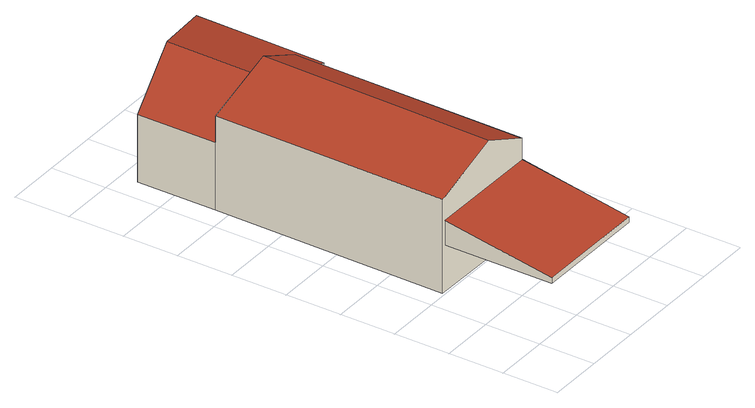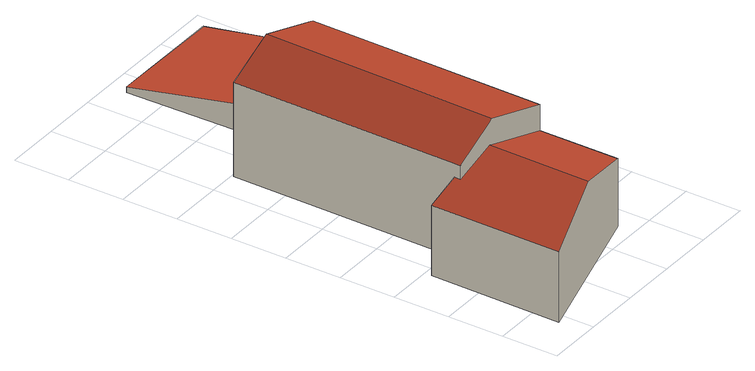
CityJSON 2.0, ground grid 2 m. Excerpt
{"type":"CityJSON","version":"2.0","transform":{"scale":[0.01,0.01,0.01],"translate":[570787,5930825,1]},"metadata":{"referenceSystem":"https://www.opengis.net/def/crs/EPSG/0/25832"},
"CityObjects":{
"building1":{"type":"Building","attributes":{"Grundfläche 2D":"56.633324","Grundhöhe NN":"1.974"},"children":["building1-1"],"geometry":[{"type":"Solid","lod":"3","boundaries":[[[[0,1,2,3,4,5]],[[6,7,2,1,8]],[[9,10,11,12,13,14]],[[10,15,16,17,11]],[[6,15,10,9,14,3,2,7]],[[15,6,18,19,16]],[[16,19,20,21,22,12,11,17]],[[20,23,4,3,14,13,12,22,21]],[[5,4,23,24]],[[0,5,24,25]],[[8,1,0,25,26]],[[6,8,26,18]],[[20,19,18,26,25,24,23]]]],"semantics":{"surfaces":[{"type":"RoofSurface"},{"type":"WallSurface"},{"type":"GroundSurface"}],"values":[[0,0,0,0,1,1,1,1,1,1,1,1,2]]}}]},
"building1-1":{"type":"BuildingInstallation","parents":["building1"],"geometry":[{"type":"MultiSurface","lod":"3","boundaries":[[[27,28,22,29,30]],[[29,22,21,31,30]],[[27,30,31,32]],[[28,27,32,33]],[[22,28,33,21]],[[31,21,33,32]]],"semantics":{"surfaces":[{"type":"RoofSurface"},{"type":"WallSurface"},{"type":"OuterCeilingSurface"}],"values":[0,1,1,1,1,2]}}]}
},
"vertices":[
[638,1697,352],[359,1617,432],[355,1249,432],[509,1247,388],[509,1224,388],[634,1223,350],[83,1251,342],[340,1249,427],[82,1538,342],[355,1249,512],[340,1249,520],[325,407,520],[502,405,437],[509,1224,437],[509,1247,437],[83,1251,437],[75,409,437],[87,409,441],[83,1251,97],[75,409,97],[502,405,97],[502,405,266],[502,405,361],[509,1224,97],[634,1223,97],[638,1697,97],[82,1538,97],
[89,16,286],[510,15,286],[325,407,359],[87,409,356],[87,409,266],[89,16,266],[510,15,266]
]}
